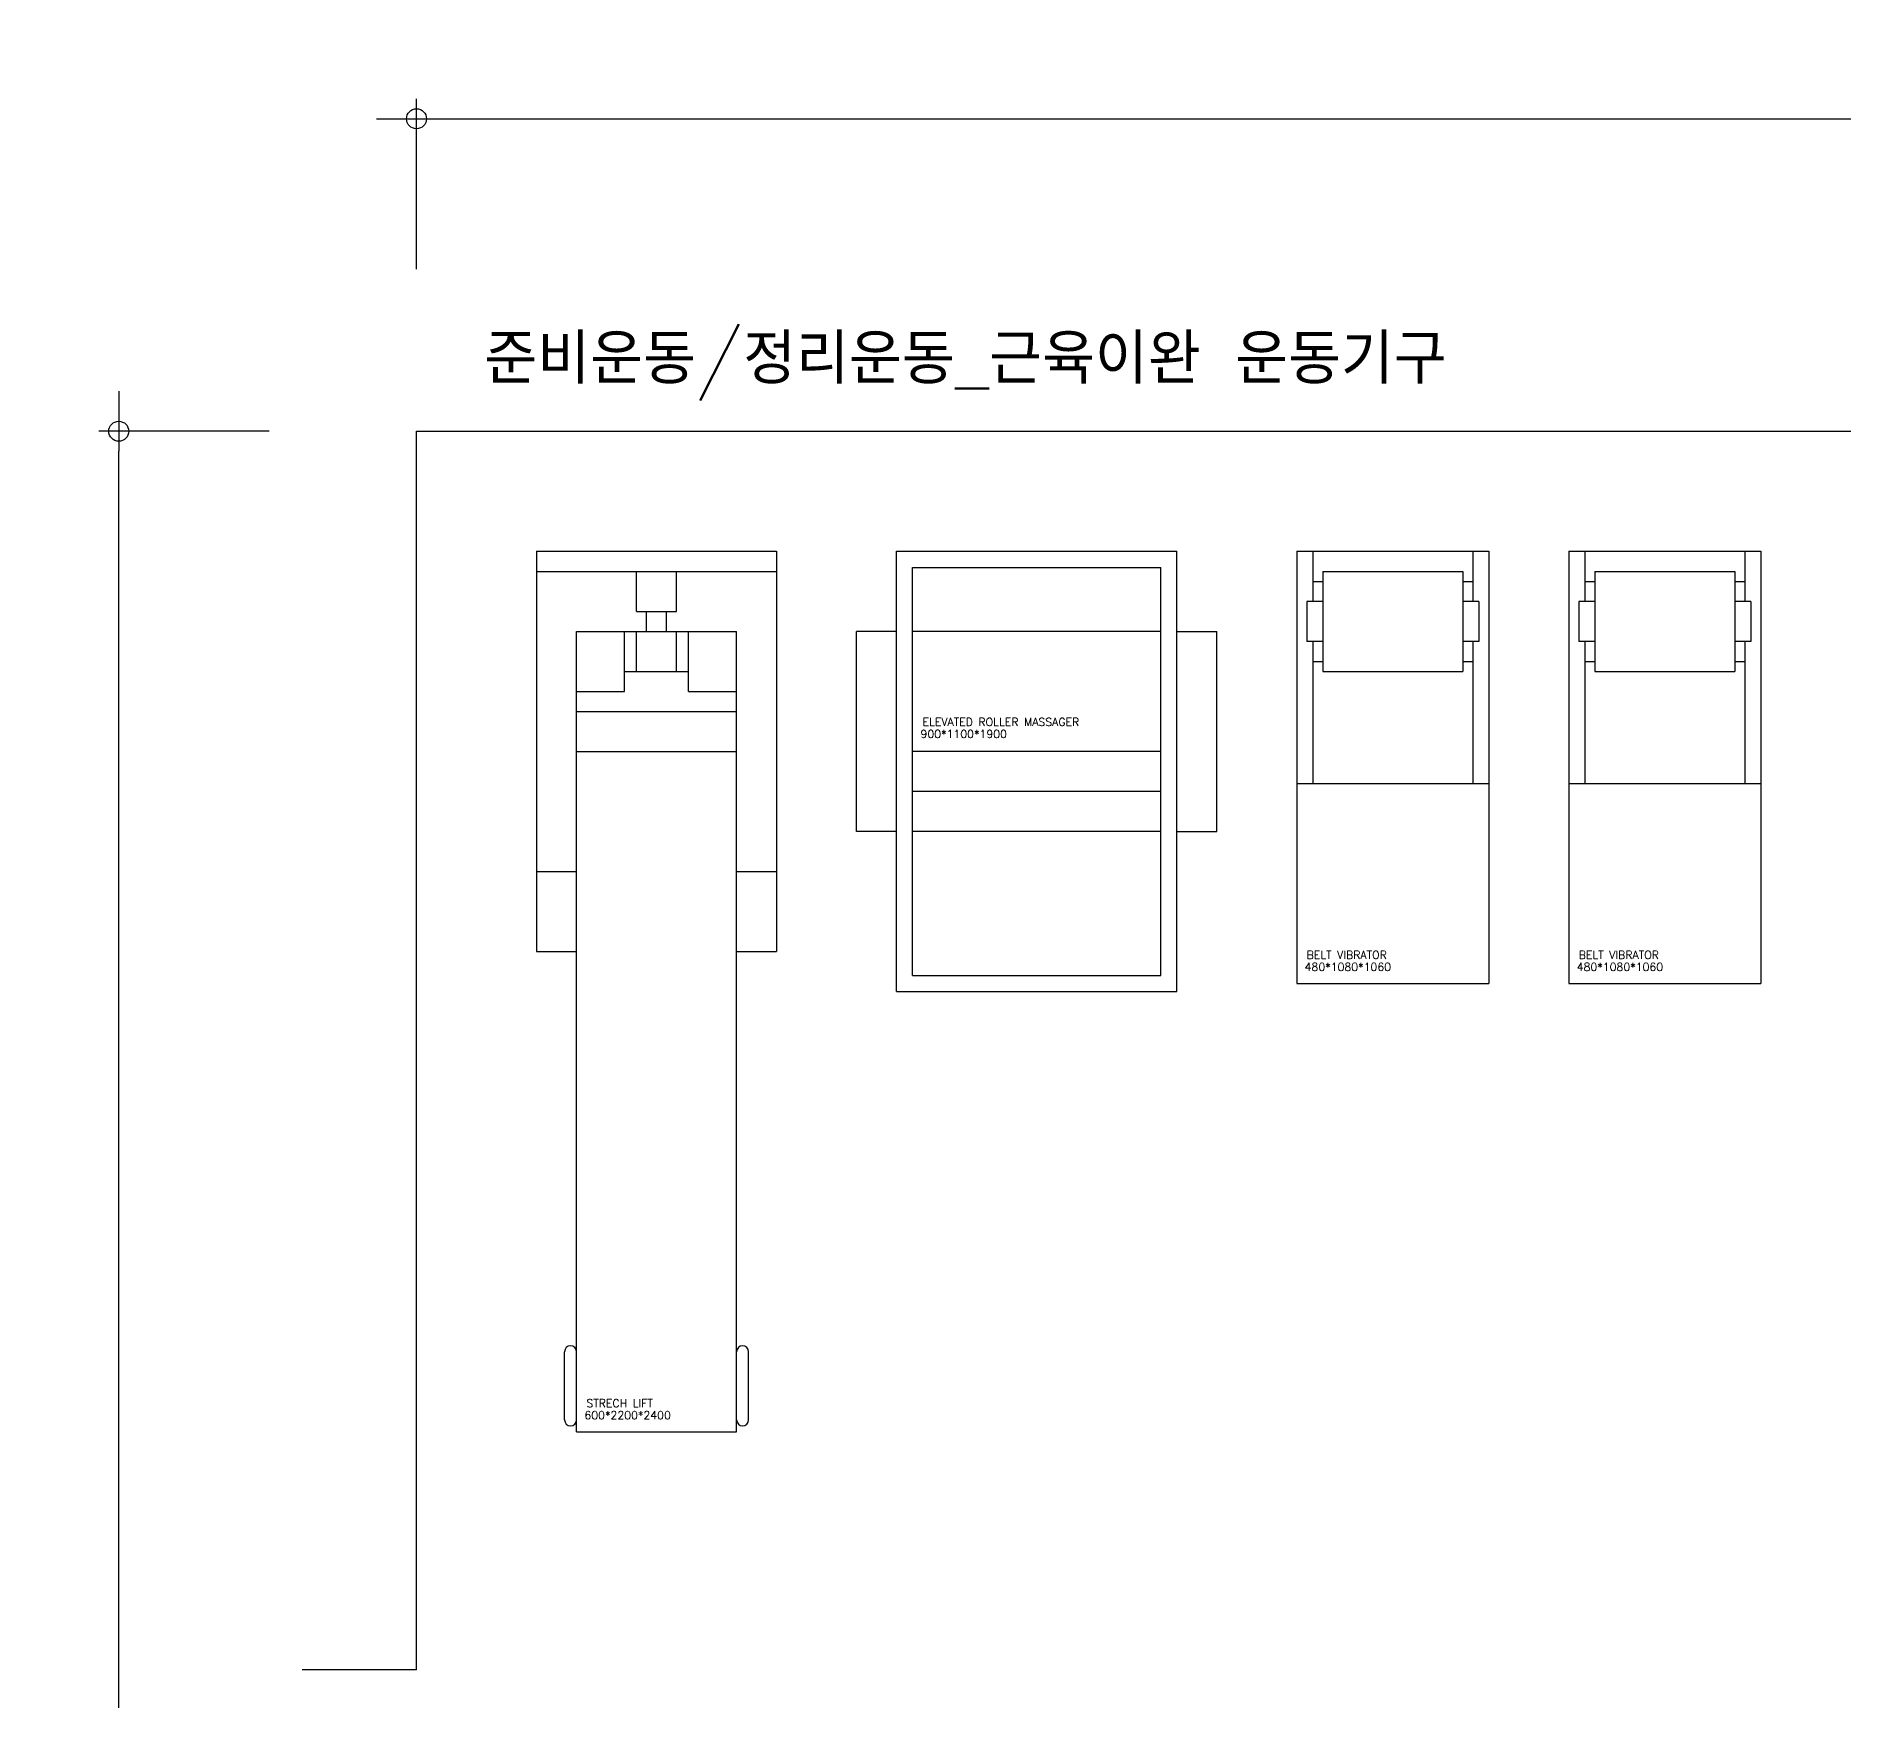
# Model space of a CAD drawing. Extents: x 17047 to 35098, y 459 to 11391.
# Drawn here: x 17047 to 21565, y 7231 to 11391 of the extents above; entities that cross this region are included whole.
import ezdxf

# ---------------------------------------------------------------- set-up
doc = ezdxf.new("R2010")
doc.units = 0
doc.header["$LTSCALE"] = 20
doc.header["$MEASUREMENT"] = 0
doc.layers.get('0').update_dxf_attribs({"linetype": 'CONTINUOUS'})
doc.layers.get('DEFPOINTS').update_dxf_attribs({"linetype": 'CONTINUOUS'})
for name, color, linetype in [('2CONTINUOUS', 2, 'CONTINUOUS'), ('3CONTINUOUS', 3, 'CONTINUOUS'), ('3TEXT', 3, 'CONTINUOUS'), ('4ele', 4, 'CONTINUOUS')]:
    doc.layers.add(name, color=color, linetype=linetype)
doc.styles.add('K_GEN', font='romans.shx', dxfattribs={"bigfont": 'whgtxt.shx'})
doc.styles.add('WHG', font='romans', dxfattribs={"bigfont": 'whgtxt'})
doc.dimstyles.new('STANDARD_WS', dxfattribs={"dimtxt": 2.5, "dimasz": 2.5, "dimexe": 1.25, "dimexo": 0.625, "dimtad": 1, "dimdec": 4, "dimdsep": 46, "dimtxsty": 'Standard', "dimcen": 2.5, "dimadec": 0, "dimazin": 0, "dimtfac": 1, "dimtdec": 4, "dimtmove": 0, "dimatfit": 3, "dimfxl": 0, "dimtolj": 1, "dimtzin": 0, "dimarcsym": 0})

# ---------------------------------------------------------------- blocks, each defined once
blk = doc.blocks.new('_CIDOTB')
at = {"color": 0, "linetype": 'ByBlock'}
blk.add_line((2, 0), (-1, 0), dxfattribs=at)
blk.add_circle((0, 0), 0.5, dxfattribs=at)
blk = doc.blocks.new('*D3')
at = {"layer": '4ele', "lineweight": -2}
for p, q in [((17997.5, 10808.4), (17997.5, 11234.4)), ((34997.5, 10808.4), (34997.5, 11234.4)), ((18047.5, 11184.4), (34947.5, 11184.4))]:
    blk.add_line(p, q, dxfattribs=at)
at = {"layer": 'DEFPOINTS', "color": 0}
for p in [(34997.5, 11184.4), (17997.5, 10758.4), (34997.5, 10758.4)]:
    blk.add_point(p, dxfattribs=at)
at = {"layer": '4ele', "lineweight": -2, "xscale": 50, "yscale": 50, "zscale": 50, "rotation": 180}
blk.add_blockref('_CIDOTB', (17997.5, 11184.4), dxfattribs=at)
at = {"layer": '4ele', "lineweight": -2, "xscale": 50, "yscale": 50, "zscale": 50}
blk.add_blockref('_CIDOTB', (34997.5, 11184.4), dxfattribs=at)
at = {"layer": '4ele', "insert": (26497.5, 11308.8), "char_height": 125, "attachment_point": 5, "style": 'K_GEN'}
blk.add_mtext('\\A1;17,000', dxfattribs=at)
blk = doc.blocks.new('DIMDOT')
blk.add_line((-2, 0), (2, 0))
blk.add_circle((0, 0), 0.5)
blk = doc.blocks.new('*D2')
at = {"layer": '4ele', "lineweight": -2}
for p, q in [((17629.2, 10403.6), (17203.3, 10403.6)), ((17253.3, 1453.6), (17253.3, 10353.6)), ((17494.7, 1403.6), (17203.3, 1403.6))]:
    blk.add_line(p, q, dxfattribs=at)
at = {"layer": 'DEFPOINTS', "color": 0}
for p in [(17253.3, 10403.6), (17679.2, 10403.6), (17544.7, 1403.6)]:
    blk.add_point(p, dxfattribs=at)
at = {"layer": '4ele', "lineweight": -2, "xscale": 50, "yscale": 50, "zscale": 50}
for p, rotation in [((17253.3, 10403.6), 90), ((17253.3, 1403.6), 270)]:
    blk.add_blockref('_CIDOTB', p, dxfattribs=dict(at, rotation=rotation))
at = {"layer": '4ele', "insert": (17128.9, 5903.6), "char_height": 125, "attachment_point": 5, "rotation": 90, "style": 'K_GEN'}
blk.add_mtext('\\A1;9,000', dxfattribs=at)

msp = doc.modelspace()

# ---------------------------------------------------------------- linework, layer by layer
at = {"layer": '2CONTINUOUS', "color": 6}
for p, q in [((18297.51, 10103.6), (18897.51, 10103.6)), ((18297.51, 10103.6), (18297.51, 9103.6)), ((18897.51, 10103.6), (18897.51, 9103.6)), ((19197.51, 9003.6), (19197.51, 10103.6)), ((19197.51, 10103.6), (19897.51, 10103.6)), ((19897.51, 9003.6), (19897.51, 10103.6)), ((20197.51, 10103.6), (20197.51, 9023.6)), ((20197.51, 10103.6), (20677.51, 10103.6)), ((20237.51, 10103.6), (20237.51, 9978.6)), ((20637.51, 10103.6), (20637.51, 9978.6)), ((20677.51, 10103.6), (20677.51, 9023.6)), ((20877.51, 10103.6), (20877.51, 9023.6)), ((20877.51, 10103.6), (21357.51, 10103.6)), ((20917.51, 10103.6), (20917.51, 9978.6)), ((21317.51, 10103.6), (21317.51, 9978.6)), ((21357.51, 10103.6), (21357.51, 9023.6)), ((18297.51, 10053.6), (18897.51, 10053.6)), ((18547.51, 9953.6), (18547.51, 10053.6)), ((18647.51, 9953.6), (18647.51, 10053.6)), ((19237.51, 9043.6), (19237.51, 10063.6)), ((19237.51, 10063.6), (19857.51, 10063.6)), ((19857.51, 9043.6), (19857.51, 10063.6)), ((20262.51, 10053.6), (20612.51, 10053.6)), ((20262.51, 10053.6), (20262.51, 9803.6)), ((20612.51, 10053.6), (20612.51, 9803.6)), ((20942.51, 10053.6), (21292.51, 10053.6)), ((20942.51, 10053.6), (20942.51, 9803.6)), ((21292.51, 10053.6), (21292.51, 9803.6)), ((20237.51, 10028.6), (20262.51, 10028.6)), ((20612.51, 10028.6), (20637.51, 10028.6)), ((20917.51, 10028.6), (20942.51, 10028.6)), ((21292.51, 10028.6), (21317.51, 10028.6)), ((18547.51, 9953.6), (18647.51, 9953.6)), ((18572.51, 9903.6), (18572.51, 9953.6)), ((18622.51, 9903.6), (18622.51, 9953.6)), ((20222.51, 9978.6), (20222.51, 9878.6)), ((20262.51, 9978.6), (20222.51, 9978.6)), ((20652.51, 9978.6), (20612.51, 9978.6)), ((20652.51, 9978.6), (20652.51, 9878.6)), ((20902.51, 9978.6), (20902.51, 9878.6)), ((20942.51, 9978.6), (20902.51, 9978.6)), ((21332.51, 9978.6), (21292.51, 9978.6)), ((21332.51, 9978.6), (21332.51, 9878.6)), ((18397.51, 9903.6), (18797.51, 9903.6)), ((18397.51, 7903.6), (18397.51, 9903.6)), ((18517.51, 9753.6), (18517.51, 9903.6)), ((18547.51, 9803.6), (18547.51, 9903.6)), ((18647.51, 9803.6), (18647.51, 9903.6)), ((18677.51, 9753.6), (18677.51, 9903.6)), ((18797.51, 7903.6), (18797.51, 9903.6)), ((19097.51, 9403.6), (19097.51, 9903.6)), ((19197.51, 9903.6), (19097.51, 9903.6)), ((19857.51, 9903.6), (19237.51, 9903.6)), ((19897.51, 9903.6), (19997.51, 9903.6)), ((19997.51, 9403.6), (19997.51, 9903.6)), ((20262.51, 9878.6), (20222.51, 9878.6)), ((20237.51, 9878.6), (20237.51, 9523.6)), ((20652.51, 9878.6), (20612.51, 9878.6)), ((20637.51, 9878.6), (20637.51, 9523.6)), ((20942.51, 9878.6), (20902.51, 9878.6)), ((20917.51, 9878.6), (20917.51, 9523.6)), ((21332.51, 9878.6), (21292.51, 9878.6)), ((21317.51, 9878.6), (21317.51, 9523.6)), ((20237.51, 9828.6), (20262.51, 9828.6)), ((20612.51, 9828.6), (20637.51, 9828.6)), ((20917.51, 9828.6), (20942.51, 9828.6)), ((21292.51, 9828.6), (21317.51, 9828.6)), ((18517.51, 9803.6), (18677.51, 9803.6)), ((20262.51, 9803.6), (20612.51, 9803.6)), ((20942.51, 9803.6), (21292.51, 9803.6)), ((18397.51, 9753.6), (18517.51, 9753.6)), ((18677.51, 9753.6), (18797.51, 9753.6)), ((18397.51, 9703.6), (18797.51, 9703.6)), ((18397.51, 9603.6), (18797.51, 9603.6)), ((19857.51, 9603.6), (19237.51, 9603.6)), ((19857.51, 9503.6), (19237.51, 9503.6)), ((20197.51, 9523.6), (20677.51, 9523.6)), ((20877.51, 9523.6), (21357.51, 9523.6)), ((19197.51, 9403.6), (19097.51, 9403.6)), ((19857.51, 9403.6), (19237.51, 9403.6)), ((19897.51, 9403.6), (19997.51, 9403.6)), ((18297.51, 9303.6), (18397.51, 9303.6)), ((18797.51, 9303.6), (18897.51, 9303.6)), ((18297.51, 9103.6), (18397.51, 9103.6)), ((18797.51, 9103.6), (18897.51, 9103.6)), ((19237.51, 9043.6), (19857.51, 9043.6)), ((19197.51, 9003.6), (19897.51, 9003.6)), ((20197.51, 9023.6), (20677.51, 9023.6)), ((20877.51, 9023.6), (21357.51, 9023.6)), ((18367.51, 7933.6), (18367.51, 8103.6)), ((18827.51, 7933.6), (18827.51, 8103.6)), ((18397.51, 7903.6), (18797.51, 7903.6))]:
    msp.add_line(p, q, dxfattribs=at)
for centre, start, end in [((18382.51, 8103.6), 0, 180), ((18812.51, 8103.6), 0, 180), ((18382.51, 7933.6), 180, 0), ((18812.51, 7933.6), 180, 0)]:
    msp.add_arc(centre, 15, start, end, dxfattribs=at)
at = {"layer": '3CONTINUOUS'}
for p, q in [((17997.51, 10403.6), (34997.51, 10403.6)), ((17997.51, 7309.26), (17997.51, 10403.6)), ((17997.51, 7309.26), (17711.77, 7309.26))]:
    msp.add_line(p, q, dxfattribs=at)

# ---------------------------------------------------------------- texts
at = {"layer": '3TEXT', "color": 3, "linetype": 'Continuous', "style": 'K_GEN'}
msp.add_text('준비운동/정리운동_근육이완 운동기구', height=125, dxfattribs=at).set_placement((18167.03, 10521.96))
at = {"layer": 'DEFPOINTS', "style": 'WHG'}
for s, p in [('ELEVATED ROLLER MASSAGER', (19262.12, 9667.23)), ('900*1100*1900', (19257.15, 9637.23)), ('BELT VIBRATOR', (20222.12, 9085.12)), ('BELT VIBRATOR', (20902.12, 9085.12)), ('480*1080*1060', (20217.15, 9055.12)), ('480*1080*1060', (20897.15, 9055.12)), ('600*2200*2400', (18417.15, 7935.12)), ('STRECH LIFT', (18422.12, 7965.12))]:
    msp.add_text(s, height=20, dxfattribs=at).set_placement(p)

# ---------------------------------------------------------------- dimensions: what is measured, and where the dimension line sits
at = {"layer": '4ele'}
for base, p1, p2, angle, picture, middle in [((34997.51, 11184.35), (17997.51, 10758.43), (34997.51, 10758.43), 360, '*D3', (26497.51, 11308.76)), ((17253.31, 10403.6), (17544.68, 1403.6), (17679.23, 10403.6), 90, '*D2', (17128.91, 5903.6))]:
    dim = msp.add_linear_dim(base=base, p1=p1, p2=p2, angle=angle, dimstyle='STANDARD_WS', override={"dimscale": 50, "dimasz": 1, "dimexe": 1, "dimexo": 1, "dimgap": 1, "dimdec": 1, "dimlunit": 6, "dimtxsty": 'K_GEN', "dimblk": 'DIMDOT', "dimblk1": '_CIDOTB', "dimblk2": '_CIDOTB', "dimsah": 1, "dimcen": 1, "dimdle": 1.5, "dimclrd": 256, "dimclre": 256, "dimclrt": 256, "dimtix": 1, "dimtmove": 2, "dimtvp": 1}, dxfattribs=at)
    dim.commit()
    dim.dimension.update_dxf_attribs({"geometry": picture, "text_midpoint": middle})

doc.saveas('drawing.dxf')
